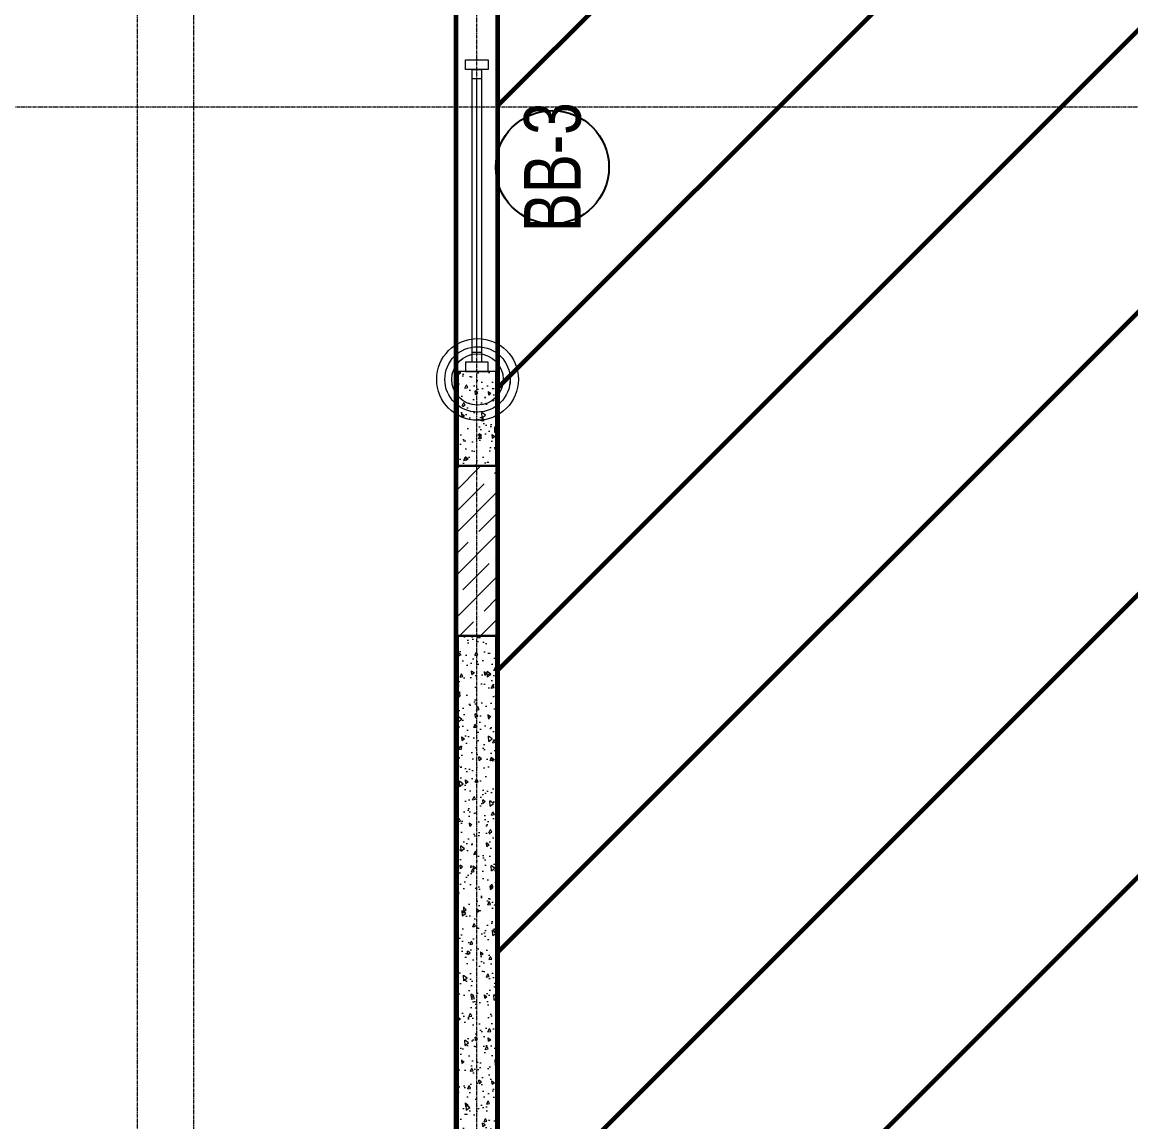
# Model space of a CAD drawing. Header units: millimetres. Extents: x 470010 to 1231400, y -134005 to 421770.
# Drawn here: x 678265 to 684138, y -46786 to -40961 of the extents above; entities that cross this region are included whole.
import ezdxf
from ezdxf.enums import TextEntityAlignment as Align

# ---------------------------------------------------------------- set-up
doc = ezdxf.new("R2010")
doc.units = ezdxf.units.MM
doc.linetypes.add('CENTER2', pattern=[28.575, 19.05, -3.175, 3.175, -3.175])
doc.linetypes.add('HIDDEN2', pattern=[4.7625, 3.175, -1.5875])
doc.layers.get('Defpoints').update_dxf_attribs({"color": 140})
for name, color, linetype, lineweight in [('0) шп потолок', 3, 'Continuous', 60), ('АР_Витраж', 4, 'Continuous', 13), ('АР_Витраж марка', 140, 'Continuous', 9), ('АР_Колонны', 70, 'Continuous', 30), ('АР_Стены ЖБ', 7, 'Continuous', 35), ('АР_Стены ПЕНОблок', 52, 'Continuous', 20), ('АР_Тонкая', 254, 'Continuous', 5), ('АР_Штриховка', 8, 'Continuous', 0)]:
    doc.layers.add(name, color=color, linetype=linetype, lineweight=lineweight)
doc.layers.add('АР_Делит', color=120, linetype='Continuous', lineweight=0, plot=False)
doc.layers.add('РД_Проем', color=230, linetype='Continuous', lineweight=0, plot=False)
doc.layers.add('РД_Витраж_вн', color=7, linetype='Continuous', true_color=0x148aff)
doc.layers.add('РД_Оси_100', color=7, linetype='Continuous', lineweight=0, true_color=0x525252)
doc.layers.add('РД_проем_инж перемыч_фахверк', color=7, linetype='Continuous', lineweight=18, true_color=0xff1f1f)
doc.styles.add('Arial_09', font='ARIALN.TTF', dxfattribs={"width": 0.9})
doc.styles.add('style1', font='ARIALN.TTF')

# ---------------------------------------------------------------- blocks, each defined once
blk = doc.blocks.new('СОШ_2200_АР_ОСИ_М100_28.05.24')
at = {"layer": 'РД_Оси_100', "color": 251, "linetype": 'CENTER2', "true_color": 0x636466}
blk.add_line((29555, 52200), (-5954.958, 52200), dxfattribs=at)
for points in [[(5849.555, 139938.679), (6000, 139538.679), (6000, -6194.559)], [(6300, -6195.83), (6300, 139538.679), (6450, 139938.679)], [(7800, -6155), (7800, 139938.679)]]:
    blk.add_lwpolyline(points, dxfattribs=at)
blk = doc.blocks.new('МаркаВитража1')
at = {"layer": 'Defpoints'}
blk.add_circle((0, 0), 3, dxfattribs=at)
at = {"color": 0, "linetype": 'ByBlock', "lineweight": -2, "style": 'Arial_09', "width": 0.9}
blk.add_attdef('АР-ОКНО:НАИМЕНОВАНИЕ', text='', height=3, dxfattribs=at).set_placement((0, 0), align=Align.MIDDLE)
blk = doc.blocks.new('A$C9108343f')
at = {"layer": 'АР_Штриховка', "linetype": 'Continuous', "lineweight": 0, "true_color": 0x000000}
h = blk.add_hatch(dxfattribs=at)
h.set_pattern_fill('AR-CONC', color=18, angle=45, style=0)
h.set_pattern_definition([(95, (-63444.08, -115658.25), (140.09465, 117.55338), [19.05, -209.55]), (40, (-63444.08, -115658.25), (-160.01845, 110.17673), [15.24, -167.64058]), (145.45144, (-63432.4, -115648.45), (-19.9238, 227.7301), [16.19, -178.09024]), (91.1842, (-63480, -115622.33), (221.41024, 161.9534), [28.575, -314.325]), (141.63556, (-63461.55, -115608.83), (-7.0866, 342.82676), [24.28502, -267.1356]), (36.18415, (-63480, -115622.33), (-7.0866, 342.82676), [22.85997, -251.45973]), (66, (-63453.06, -115613.35), (179.51998, 34.89515), [19.05, -209.55]), (11, (-63453.06, -115613.35), (-86.53993, 173.9412), [15.24, -167.64]), (116.45145, (-63438.1, -115610.44), (92.98005, 208.83634), [16.19, -178.08994]), (82.5, (-63444.08, -115658.25), (-57.60547, 61.973414), [0, -165.608, 0, -170.18, 0, -168.275]), (52.5, (-63444.08, -115658.25), (-23.589727, 118.087), [0, -97.028, 0, -161.798, 0, -64.135]), (12.5, (-63484.135, -115698.3), (99.927863, 91.826196), [0, -63.5, 0, -198.12, 0, -262.89]), (2.5, (-63502.1, -115716.26), (86.763904, 122.72239), [0, -82.55, 0, -131.572, 0, -186.69])])
h.paths.add_polyline_path([(14855, 57055), (15055, 57055), (15055, 57555), (14855, 57555)], flags=0)
h.paths.add_polyline_path([(14855, 60455), (15055, 60455), (15055, 60755), (14855, 60755)], flags=0)
h = blk.add_hatch(dxfattribs=at)
h.set_pattern_fill('AR-CONC', color=18, angle=45, style=0)
h.set_pattern_definition([(95, (-63444.08, -115658.25), (140.09465, 117.55338), [19.05, -209.55]), (40, (-63444.08, -115658.25), (-160.01845, 110.17673), [15.24, -167.64058]), (145.45144, (-63432.4, -115648.45), (-19.9238, 227.7301), [16.19, -178.09024]), (91.1842, (-63480, -115622.33), (221.41024, 161.9534), [28.575, -314.325]), (141.63556, (-63461.55, -115608.83), (-7.0866, 342.82676), [24.28502, -267.1356]), (36.18415, (-63480, -115622.33), (-7.0866, 342.82676), [22.85997, -251.45973]), (66, (-63453.06, -115613.35), (179.51998, 34.89515), [19.05, -209.55]), (11, (-63453.06, -115613.35), (-86.53993, 173.9412), [15.24, -167.64]), (116.45145, (-63438.1, -115610.44), (92.98005, 208.83634), [16.19, -178.08994]), (82.5, (-63444.08, -115658.25), (-57.60547, 61.973414), [0, -165.608, 0, -170.18, 0, -168.275]), (52.5, (-63444.08, -115658.25), (-23.589727, 118.087), [0, -97.028, 0, -161.798, 0, -64.135]), (12.5, (-63484.135, -115698.3), (99.927863, 91.826196), [0, -63.5, 0, -198.12, 0, -262.89]), (2.5, (-63502.1, -115716.26), (86.763904, 122.72239), [0, -82.55, 0, -131.572, 0, -186.69])])
h.paths.add_polyline_path([(14855, 52655), (15055, 52655), (15055, 56155), (14855, 56155)], flags=0)
at = {"layer": '0) шп потолок'}
for points in [[(19359, 70530), (15065, 70530), (15065, 45645), (19359, 45645), (19359, 68065)], [(14845, 52575), (14845, 61255), (7275, 61255), (7275, 52155), (13825, 52155)]]:
    blk.add_lwpolyline(points, dxfattribs=at)
at = {"layer": 'АР_Витраж', "color": 18, "linetype": 'Continuous', "lineweight": 5, "true_color": 0x000000}
for p, q in [((14845, 57555), (14845, 59205)), ((15065, 57555), (15065, 59205))]:
    blk.add_line(p, q, dxfattribs=at)
at = {"layer": 'АР_Витраж', "color": 18, "linetype": 'Continuous', "lineweight": 15, "true_color": 0x000000}
for p, q in [((14980, 59105), (14930, 59105)), ((14955, 57655), (14955, 59105)), ((14980, 57655), (14930, 57655))]:
    blk.add_line(p, q, dxfattribs=at)
for points in [[(14895, 59155), (14895, 59205), (15015, 59205), (15015, 59155)], [(14980, 57605), (14930, 57605), (14930, 59155), (14980, 59155)], [(14895, 57605), (14895, 57555), (15015, 57555), (15015, 57605)]]:
    blk.add_lwpolyline(points, close=True, dxfattribs=at)
at = {"layer": 'АР_Делит', "color": 18, "true_color": 0x000000}
for radius in [216.3, 173, 136.2]:
    blk.add_circle((14958.3, 57513.1), radius, dxfattribs=at)
at = {"layer": 'АР_Колонны', "color": 18, "linetype": 'HIDDEN2', "lineweight": 25, "true_color": 0x000000}
for p, q in [((14845, 57055), (15065, 57055)), ((14845, 56155), (14845, 57055)), ((15065, 57055), (15065, 56155)), ((15065, 56155), (14845, 56155))]:
    blk.add_line(p, q, dxfattribs=at)
at = {"layer": 'АР_Колонны', "color": 18, "linetype": 'Continuous', "lineweight": 15, "true_color": 0x000000}
for p, q in [((15065, 57055), (14845, 57055)), ((14845, 57055), (14845, 56155)), ((15065, 57055), (14845, 57055)), ((14845, 57055), (14845, 56155)), ((15065, 56155), (15065, 57055)), ((15065, 56155), (15065, 57055)), ((14845, 56155), (15065, 56155)), ((14845, 56155), (15065, 56155))]:
    blk.add_line(p, q, dxfattribs=at)
at = {"layer": 'АР_Стены ЖБ', "color": 18, "linetype": 'Continuous', "lineweight": 30, "true_color": 0x000000}
for p, q in [((15065, 57055), (14845, 57055)), ((14845, 57055), (14845, 56155)), ((15065, 56155), (15065, 57055)), ((14845, 56155), (15065, 56155))]:
    blk.add_line(p, q, dxfattribs=at)
at = {"layer": 'АР_Стены ПЕНОблок', "color": 18, "linetype": 'Continuous', "lineweight": 20, "true_color": 0x000000}
for p, q in [((15055, 57555), (14855, 57555)), ((14855, 57555), (14855, 57055)), ((15055, 57055), (15055, 57555)), ((14855, 57055), (15055, 57055)), ((15055, 56155), (14855, 56155)), ((14855, 56155), (14855, 52655)), ((15055, 52655), (15055, 56155))]:
    blk.add_line(p, q, dxfattribs=at)
at = {"layer": 'АР_Тонкая', "color": 18, "linetype": 'Continuous', "lineweight": 0, "true_color": 0x000000}
for p, q in [((14855, 57555), (14845, 57555)), ((14845, 57555), (14845, 57055)), ((14855, 57055), (14855, 57555)), ((15065, 57555), (15055, 57555)), ((15055, 57555), (15055, 57055)), ((15065, 57055), (15065, 57555)), ((14845, 57055), (14855, 57055)), ((15055, 57055), (15065, 57055)), ((14855, 56155), (14845, 56155)), ((14845, 56155), (14845, 52655)), ((14855, 52655), (14855, 56155)), ((15065, 56155), (15055, 56155)), ((15055, 56155), (15055, 52655)), ((15065, 52655), (15065, 56155))]:
    blk.add_line(p, q, dxfattribs=at)
at = {"layer": 'АР_Штриховка', "color": 18, "linetype": 'Continuous', "lineweight": 5, "true_color": 0x000000}
for p, q in [((14845, 56923.5), (14976.5, 57055)), ((14845, 57035.7), (14864.2, 57055)), ((15049, 57015.2), (15065, 57031.2)), ((15020.9, 56987.2), (15020.9, 56987.2)), ((14845, 56699), (15065, 56919)), ((14852.5, 56818.8), (14992.8, 56959.1)), ((14964.8, 56706.5), (15065, 56806.7)), ((14845, 56474.5), (15065, 56694.5)), ((14936.7, 56678.5), (14936.7, 56678.5)), ((14845, 56586.7), (14908.7, 56650.4)), ((15049, 56566.2), (15049, 56566.2)), ((14880.6, 56397.8), (15020.9, 56538.2)), ((14845, 56250), (15065, 56470)), ((14852.5, 56369.8), (14852.5, 56369.8)), ((14992.8, 56285.6), (15065, 56357.7)), ((14862.2, 56155), (14936.7, 56229.5)), ((14964.8, 56257.5), (14964.8, 56257.5)), ((14974.5, 56155), (15065, 56245.5))]:
    blk.add_line(p, q, dxfattribs=at)
at = {"layer": 'РД_Витраж_вн', "color": 18, "linetype": 'Continuous', "lineweight": 15, "true_color": 0x000000}
for p, q in [((14845, 60455), (14845, 57555)), ((15065, 60455), (15065, 57555))]:
    blk.add_line(p, q, dxfattribs=at)
at = {"layer": 'РД_Проем', "color": 18, "linetype": 'Continuous', "lineweight": 15, "true_color": 0x000000}
for p, q in [((14845, 60455), (14845, 57555)), ((15065, 60455), (15065, 57555))]:
    blk.add_line(p, q, dxfattribs=at)
at = {"layer": 'РД_проем_инж перемыч_фахверк', "color": 18, "linetype": 'Continuous', "lineweight": 15, "true_color": 0x000000}
for p, q in [((14845, 60455), (14845, 57555)), ((15065, 60455), (15065, 57555))]:
    blk.add_line(p, q, dxfattribs=at)
at = {"layer": 'АР_Витраж марка', "color": 18, "linetype": 'Continuous', "lineweight": 15, "true_color": 0x000000, "xscale": 100, "yscale": 100, "zscale": 100, "rotation": 90.00000000000001}
blk.add_blockref('МаркаВитража1', (15354.8, 58637.1), dxfattribs=at).add_auto_attribs({'АР-ОКНО:НАИМЕНОВАНИЕ': 'ВВ-3'})
at = {"layer": 'РД_Оси_100'}
blk.add_blockref('СОШ_2200_АР_ОСИ_М100_28.05.24', (7155, 6755), dxfattribs=at)
at = {"layer": 'Defpoints', "color": 18, "true_color": 0x000000, "style": 'style1'}
for p in [(143949.3, 316089.1), (143975, 281639.5), (143890.4, 273244.7), (143840, 264276.8), (143967.8, 254892.4), (12252, 104178.1), (12382.6, 96023.1)]:
    blk.add_attdef('АР-ПОМЕЩЕНИЕ:НАИМЕНОВАНИЕ', text='', height=100, dxfattribs=at).set_placement(p, align=Align.MIDDLE)
at = {"layer": 'Defpoints', "color": 18, "true_color": 0x000000, "style": 'style1', "flags": 8}
for p in [(143951.3, 279099.1), (143848.3, 269251.1), (143875.3, 260094.2), (144049.7, 250824.7), (163419.3, 238153.4), (155897.5, 237966), (183037.2, 237966), (143342.9, 237876.2)]:
    blk.add_attdef('АР-ПОМЕЩЕНИЕ:НАИМЕНОВАНИЕ', text='', height=100, dxfattribs=at).set_placement(p, align=Align.MIDDLE)

msp = doc.modelspace()

# ---------------------------------------------------------------- hatches: boundary and pattern name
at = {"layer": '0) шп потолок'}
h = msp.add_hatch(dxfattribs=at)
h.set_pattern_fill('ANSI31', color=3, scale=333)
h.paths.add_polyline_path([(685063.57, -43411.242), (685063.57, -42811.242), (685063.57, -42611.242), (685063.57, -42011.242), (685063.57, -41861.242), (685063.57, -40961.242), (685063.57, -39861.242), (685063.57, -39651.242), (685063.57, -38161.242), (685063.57, -37586.487), (684843.57, -37586.487), (684843.57, -37296.487), (685063.57, -37296.487), (685063.57, -36061.242), (685063.57, -35161.242), (685063.57, -34061.242), (685063.57, -32711.242), (685063.57, -32521.242), (685073.57, -32301.242), (692853.57, -32301.242), (692853.57, -32011.242), (692863.047, -28611.242), (692853.57, -28611.242), (692853.57, -27711.242), (692863.831, -26236.242), (689593.57, -26236.242), (689593.57, -25336.242), (687593.57, -25336.242), (687593.57, -25336.242), (686818.57, -25336.242), (686818.57, -29836.242), (685077.58, -29836.242), (682453.57, -29836.242), (682453.57, -30256.242), (680783.57, -30256.242), (680783.57, -54091.242), (681303.57, -54091.242), (681303.57, -54504.57), (681723.244, -54504.57), (681723.244, -54721.242), (683963.896, -54721.242), (683963.896, -54504.57), (684383.57, -54504.57), (684383.57, -54721.242), (684543.57, -54721.242), (684543.57, -54091.242), (684543.57, -52221.242), (685063.57, -52221.242), (685063.57, -51311.242), (685063.57, -50111.242), (685063.57, -49811.242), (685063.57, -46911.242), (685063.57, -46311.242), (685063.57, -45411.242)])
at = {"layer": 'АР_Штриховка', "linetype": 'Continuous', "lineweight": 0, "true_color": 0x000000}
h = msp.add_hatch(dxfattribs=at)
h.set_pattern_fill('AR-CONC', color=18, angle=45, style=0)
h.set_pattern_definition([(95, (602274.53, -216024.49), (140.09465, 117.55338), [19.05, -209.55]), (40, (602274.53, -216024.5), (-160.01845, 110.17673), [15.24, -167.64058]), (145.45144, (602286.2, -216014.7), (-19.9238, 227.7301), [16.19, -178.09024]), (91.1842, (602238.6, -215988.57), (221.41024, 161.9534), [28.575, -314.325]), (141.63556, (602257.06, -215975.07), (-7.0866, 342.82676), [24.28502, -267.1356]), (36.18415, (602238.6, -215988.57), (-7.0866, 342.82676), [22.85997, -251.45973]), (66, (602265.55, -215979.59), (179.51998, 34.89515), [19.05, -209.55]), (11, (602265.55, -215979.59), (-86.53993, 173.9412), [15.24, -167.64]), (116.45145, (602280.51, -215976.68), (92.98005, 208.83634), [16.19, -178.08994]), (82.5, (602274.53, -216024.49), (-57.60547, 61.973414), [0, -165.608, 0, -170.18, 0, -168.275]), (52.5, (602274.53, -216024.49), (-23.589727, 118.087), [0, -97.028, 0, -161.798, 0, -64.135]), (12.5, (602234.48, -216064.544), (99.927863, 91.826196), [0, -63.5, 0, -198.12, 0, -262.89]), (2.5, (602216.52, -216082.5), (86.763904, 122.72239), [0, -82.55, 0, -131.572, 0, -186.69])])
h.paths.add_polyline_path([(680573.57, -43311.242), (680773.57, -43311.242), (680773.57, -42811.242), (680573.57, -42811.242)], flags=0)
h.paths.add_polyline_path([(680573.57, -39911.242), (680773.57, -39911.242), (680773.57, -39611.242), (680573.57, -39611.242)], flags=0)
h = msp.add_hatch(dxfattribs=at)
h.set_pattern_fill('AR-CONC', color=18, angle=45, style=0)
h.set_pattern_definition([(95, (602274.53, -216024.49), (140.09465, 117.55338), [19.05, -209.55]), (40, (602274.53, -216024.5), (-160.01845, 110.17673), [15.24, -167.64058]), (145.45144, (602286.2, -216014.7), (-19.9238, 227.7301), [16.19, -178.09024]), (91.1842, (602238.6, -215988.57), (221.41024, 161.9534), [28.575, -314.325]), (141.63556, (602257.06, -215975.07), (-7.0866, 342.82676), [24.28502, -267.1356]), (36.18415, (602238.6, -215988.57), (-7.0866, 342.82676), [22.85997, -251.45973]), (66, (602265.55, -215979.59), (179.51998, 34.89515), [19.05, -209.55]), (11, (602265.55, -215979.59), (-86.53993, 173.9412), [15.24, -167.64]), (116.45145, (602280.51, -215976.68), (92.98005, 208.83634), [16.19, -178.08994]), (82.5, (602274.53, -216024.49), (-57.60547, 61.973414), [0, -165.608, 0, -170.18, 0, -168.275]), (52.5, (602274.53, -216024.49), (-23.589727, 118.087), [0, -97.028, 0, -161.798, 0, -64.135]), (12.5, (602234.48, -216064.544), (99.927863, 91.826196), [0, -63.5, 0, -198.12, 0, -262.89]), (2.5, (602216.52, -216082.5), (86.763904, 122.72239), [0, -82.55, 0, -131.572, 0, -186.69])])
h.paths.add_polyline_path([(680573.57, -47711.242), (680773.57, -47711.242), (680773.57, -44211.242), (680573.57, -44211.242)], flags=0)

# ---------------------------------------------------------------- linework, layer by layer
at = {"layer": '0) шп потолок'}
for points in [[(685077.58, -29836.242), (680783.57, -29836.242), (680783.57, -54721.242), (685077.58, -54721.242), (685077.58, -32301.242)], [(680563.57, -47791.242), (680563.57, -39111.242), (672993.57, -39111.242), (672993.57, -48211.242), (679543.57, -48211.242)]]:
    msp.add_lwpolyline(points, dxfattribs=at)
at = {"layer": 'АР_Витраж', "color": 18, "linetype": 'Continuous', "lineweight": 5, "true_color": 0x000000}
for p, q in [((680563.57, -42811.242), (680563.57, -41161.242)), ((680783.57, -42811.242), (680783.57, -41161.242))]:
    msp.add_line(p, q, dxfattribs=at)
at = {"layer": 'АР_Витраж', "color": 18, "linetype": 'Continuous', "lineweight": 15, "true_color": 0x000000}
for p, q in [((680698.57, -41261.242), (680648.57, -41261.242)), ((680673.57, -42711.242), (680673.57, -41261.242)), ((680698.57, -42711.242), (680648.57, -42711.242))]:
    msp.add_line(p, q, dxfattribs=at)
for points in [[(680613.57, -41211.242), (680613.57, -41161.242), (680733.57, -41161.242), (680733.57, -41211.242)], [(680698.57, -42761.242), (680648.57, -42761.242), (680648.57, -41211.242), (680698.57, -41211.242)], [(680613.57, -42761.242), (680613.57, -42811.242), (680733.57, -42811.242), (680733.57, -42761.242)]]:
    msp.add_lwpolyline(points, close=True, dxfattribs=at)
at = {"layer": 'АР_Делит', "color": 18, "true_color": 0x000000}
for radius in [216.336, 173.036, 136.212]:
    msp.add_circle((680676.957, -42853.162), radius, dxfattribs=at)
at = {"layer": 'АР_Колонны', "color": 18, "linetype": 'HIDDEN2', "lineweight": 25, "true_color": 0x000000}
for p, q in [((680563.57, -43311.242), (680783.57, -43311.242)), ((680563.57, -44211.242), (680563.57, -43311.242)), ((680783.57, -43311.242), (680783.57, -44211.242)), ((680783.57, -44211.242), (680563.57, -44211.242))]:
    msp.add_line(p, q, dxfattribs=at)
at = {"layer": 'АР_Колонны', "color": 18, "linetype": 'Continuous', "lineweight": 15, "true_color": 0x000000}
for p, q in [((680783.57, -43311.242), (680563.57, -43311.242)), ((680563.57, -43311.242), (680563.57, -44211.242)), ((680783.57, -43311.242), (680563.57, -43311.242)), ((680563.57, -43311.242), (680563.57, -44211.242)), ((680783.57, -44211.242), (680783.57, -43311.242)), ((680783.57, -44211.242), (680783.57, -43311.242)), ((680563.57, -44211.242), (680783.57, -44211.242)), ((680563.57, -44211.242), (680783.57, -44211.242))]:
    msp.add_line(p, q, dxfattribs=at)
at = {"layer": 'АР_Стены ЖБ', "color": 18, "linetype": 'Continuous', "lineweight": 30, "true_color": 0x000000}
for p, q in [((680783.57, -43311.242), (680563.57, -43311.242)), ((680563.57, -43311.242), (680563.57, -44211.242)), ((680783.57, -44211.242), (680783.57, -43311.242)), ((680563.57, -44211.242), (680783.57, -44211.242))]:
    msp.add_line(p, q, dxfattribs=at)
at = {"layer": 'АР_Стены ПЕНОблок', "color": 18, "linetype": 'Continuous', "lineweight": 20, "true_color": 0x000000}
for p, q in [((680773.57, -42811.242), (680573.57, -42811.242)), ((680573.57, -42811.242), (680573.57, -43311.242)), ((680773.57, -43311.242), (680773.57, -42811.242)), ((680573.57, -43311.242), (680773.57, -43311.242)), ((680773.57, -44211.242), (680573.57, -44211.242)), ((680573.57, -44211.242), (680573.57, -47711.242)), ((680773.57, -47711.242), (680773.57, -44211.242))]:
    msp.add_line(p, q, dxfattribs=at)
at = {"layer": 'АР_Тонкая', "color": 18, "linetype": 'Continuous', "lineweight": 0, "true_color": 0x000000}
for p, q in [((680573.57, -42811.242), (680563.57, -42811.242)), ((680563.57, -42811.242), (680563.57, -43311.242)), ((680573.57, -43311.242), (680573.57, -42811.242)), ((680783.57, -42811.242), (680773.57, -42811.242)), ((680773.57, -42811.242), (680773.57, -43311.242)), ((680783.57, -43311.242), (680783.57, -42811.242)), ((680563.57, -43311.242), (680573.57, -43311.242)), ((680773.57, -43311.242), (680783.57, -43311.242)), ((680573.57, -44211.242), (680563.57, -44211.242)), ((680563.57, -44211.242), (680563.57, -47711.242)), ((680573.57, -47711.242), (680573.57, -44211.242)), ((680783.57, -44211.242), (680773.57, -44211.242)), ((680773.57, -44211.242), (680773.57, -47711.242)), ((680783.57, -47711.242), (680783.57, -44211.242))]:
    msp.add_line(p, q, dxfattribs=at)
at = {"layer": 'АР_Штриховка', "color": 18, "linetype": 'Continuous', "lineweight": 5, "true_color": 0x000000}
for p, q in [((680563.57, -43442.762), (680695.089, -43311.242)), ((680563.57, -43330.509), (680582.836, -43311.242)), ((680767.58, -43351.005), (680783.57, -43335.015)), ((680563.57, -43667.268), (680783.57, -43447.268)), ((680571.137, -43547.448), (680711.454, -43407.131)), ((680683.39, -43659.701), (680783.57, -43559.521)), ((680563.57, -43891.775), (680783.57, -43671.775)), ((680563.57, -43779.521), (680627.264, -43715.827)), ((680599.201, -43968.397), (680739.517, -43828.081)), ((680563.57, -44116.281), (680783.57, -43896.281)), ((680711.454, -44080.65), (680783.57, -44008.534)), ((680580.862, -44211.242), (680655.327, -44136.777)), ((680693.115, -44211.242), (680783.57, -44120.787))]:
    msp.add_line(p, q, dxfattribs=at)
at = {"layer": 'РД_Витраж_вн', "color": 18, "linetype": 'Continuous', "lineweight": 15, "true_color": 0x000000}
for p, q in [((680563.57, -39911.242), (680563.57, -42811.242)), ((680783.57, -39911.242), (680783.57, -42811.242))]:
    msp.add_line(p, q, dxfattribs=at)
at = {"layer": 'РД_Проем', "color": 18, "linetype": 'Continuous', "lineweight": 15, "true_color": 0x000000}
for p, q in [((680563.57, -39911.242), (680563.57, -42811.242)), ((680783.57, -39911.242), (680783.57, -42811.242))]:
    msp.add_line(p, q, dxfattribs=at)
at = {"layer": 'РД_проем_инж перемыч_фахверк', "color": 18, "linetype": 'Continuous', "lineweight": 15, "true_color": 0x000000}
for p, q in [((680563.57, -39911.242), (680563.57, -42811.242)), ((680783.57, -39911.242), (680783.57, -42811.242))]:
    msp.add_line(p, q, dxfattribs=at)

# ---------------------------------------------------------------- block references
msp.add_blockref('A$C9108343f', (665718.612, -100366.242))
at = {"layer": 'АР_Витраж марка', "color": 18, "linetype": 'Continuous', "lineweight": 15, "true_color": 0x000000, "xscale": 100, "yscale": 100, "zscale": 100, "rotation": 90.00000000000001}
msp.add_blockref('МаркаВитража1', (681073.447, -41729.183), dxfattribs=at).add_auto_attribs({'АР-ОКНО:НАИМЕНОВАНИЕ': 'ВВ-3'})
at = {"layer": 'РД_Оси_100'}
msp.add_blockref('СОШ_2200_АР_ОСИ_М100_28.05.24', (672873.57, -93611.242), dxfattribs=at)

doc.saveas('drawing.dxf')
